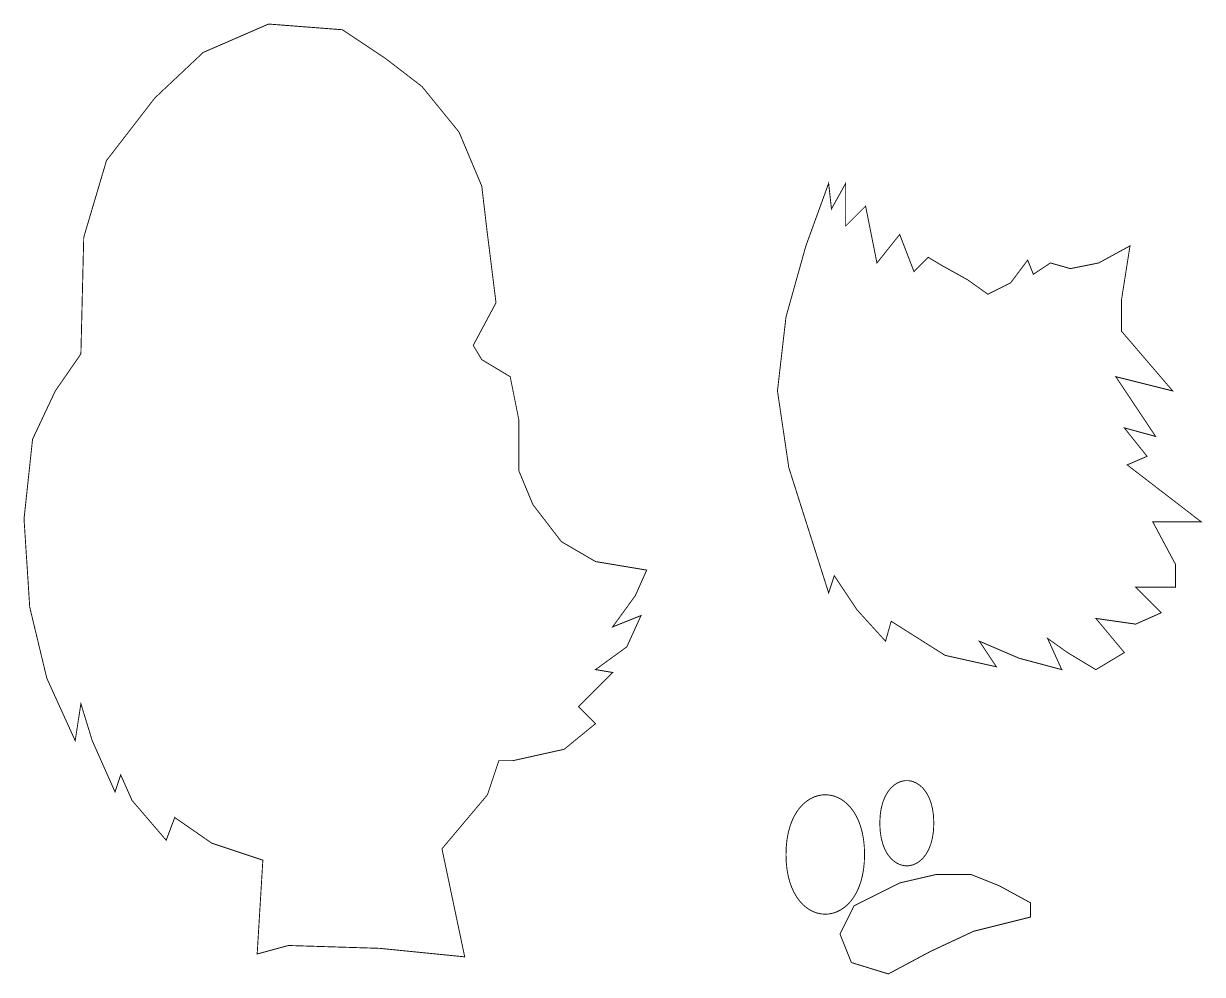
# Model space of a CAD drawing. Extents: x -1.23 to 2.66, y 1.59 to 4.72.
import ezdxf

# ---------------------------------------------------------------- set-up
doc = ezdxf.new("R2010")
doc.units = 0
doc.header["$LTSCALE"] = 0.000394
doc.layers.add('PLAN_1', color=7, linetype='CONTINUOUS')

msp = doc.modelspace()

# ---------------------------------------------------------------- linework, layer by layer
at = {"layer": 'PLAN_1', "color": 39, "linetype": 'CONTINUOUS', "const_width": 0.003}
for points in [[(-1.040079, 3.635591), (-1.030709, 4.019764), (-0.955748, 4.272756), (-0.796457, 4.478898), (-0.637165, 4.628819), (-0.421654, 4.72252), (-0.178031, 4.70378), (-0.03748, 4.610079), (0.084331, 4.516378), (0.206142, 4.366457), (0.281102, 4.188425), (0.299843, 4.029134), (0.327953, 3.804252), (0.252992, 3.663701), (0.281102, 3.61685), (0.374803, 3.56063), (0.402913, 3.420079), (0.402913, 3.251417), (0.449764, 3.138976), (0.543465, 3.017165), (0.655906, 2.951575), (0.824567, 2.923465), (0.787087, 2.839134), (0.712126, 2.736063), (0.805827, 2.773543), (0.758976, 2.670472), (0.655906, 2.595512), (0.712126, 2.586142), (0.599685, 2.473701), (0.655906, 2.41748), (0.552835, 2.33315), (0.384173, 2.295669), (0.337323, 2.295669), (0.299843, 2.183228), (0.149921, 2.005197), (0.224882, 1.649134), (0.03748, 1.667874), (-0.05622, 1.677244), (-0.356063, 1.686614), (-0.459134, 1.658504), (-0.440394, 1.967717), (-0.609055, 2.023937), (-0.730866, 2.108268), (-0.758976, 2.033307), (-0.871417, 2.164488), (-0.908898, 2.248819), (-0.927638, 2.192598), (-1.002598, 2.36126), (-1.040079, 2.483071), (-1.058819, 2.36126), (-1.15252, 2.567402), (-1.20874, 2.801654), (-1.22748, 3.092126), (-1.19937, 3.354488), (-1.124409, 3.51378)], [(2.41748, 3.991654), (2.38937, 3.813622), (2.38937, 3.710551), (2.558031, 3.51378), (2.37063, 3.56063), (2.501811, 3.363858), (2.39874, 3.391969), (2.473701, 3.298268), (2.40811, 3.270157), (2.651732, 3.082756), (2.492441, 3.082756), (2.567402, 2.942205), (2.567402, 2.867244), (2.43622, 2.867244), (2.520551, 2.782913), (2.43622, 2.745433), (2.305039, 2.764173), (2.39874, 2.651732), (2.305039, 2.595512), (2.211339, 2.651732), (2.145748, 2.698583), (2.192598, 2.595512), (2.052047, 2.632992), (1.920866, 2.689213), (1.977087, 2.604882), (1.808425, 2.642362), (1.630394, 2.754803), (1.611654, 2.689213), (1.517953, 2.792283), (1.442992, 2.904724), (1.424252, 2.848504), (1.358661, 3.054646), (1.293071, 3.260787), (1.255591, 3.51378), (1.283701, 3.757402), (1.349291, 3.991654), (1.424252, 4.197795), (1.433622, 4.113465), (1.480472, 4.197795), (1.480472, 4.057244), (1.546063, 4.122835), (1.583543, 3.935433), (1.658504, 4.029134), (1.705354, 3.907323), (1.752205, 3.954173), (1.799055, 3.926063), (1.883386, 3.879213), (1.948976, 3.832362), (2.023937, 3.869843), (2.080157, 3.944803), (2.098898, 3.897953), (2.155118, 3.935433), (2.220709, 3.916693), (2.314409, 3.935433)], [(1.770945, 2.089502), (1.769753, 2.064006), (1.766374, 2.041061), (1.761039, 2.020666), (1.753976, 2.00282), (1.745418, 1.987525), (1.735593, 1.974779), (1.724733, 1.964583), (1.713068, 1.956937), (1.700827, 1.951841), (1.688242, 1.949294), (1.675542, 1.949297), (1.662958, 1.951849), (1.65072, 1.956951), (1.639059, 1.964602), (1.628204, 1.974803), (1.618386, 1.987552), (1.609836, 2.002852), (1.602783, 2.0207), (1.597458, 2.041098), (1.594092, 2.064045), (1.592913, 2.089541), (1.594104, 2.115036), (1.597481, 2.137982), (1.602816, 2.158378), (1.609877, 2.176224), (1.618435, 2.191521), (1.628258, 2.204268), (1.639118, 2.214466), (1.650783, 2.222114), (1.663023, 2.227212), (1.675608, 2.22976), (1.688308, 2.22976), (1.700892, 2.227209), (1.71313, 2.222109), (1.724792, 2.214459), (1.735647, 2.20426), (1.745466, 2.191512), (1.754017, 2.176214), (1.761071, 2.158366), (1.766397, 2.13797), (1.769765, 2.115023), (1.770945, 2.089528)], [(1.542657, 1.98642), (1.541794, 1.96106), (1.539322, 1.937449), (1.535357, 1.915587), (1.530014, 1.895475), (1.523407, 1.877112), (1.515652, 1.860498), (1.506863, 1.845633), (1.497155, 1.832518), (1.486644, 1.821152), (1.475444, 1.811534), (1.46367, 1.803666), (1.451436, 1.797548), (1.438858, 1.793178), (1.426051, 1.790557), (1.41313, 1.789685), (1.400209, 1.790562), (1.387403, 1.793189), (1.374828, 1.797564), (1.362598, 1.803688), (1.350828, 1.811561), (1.339632, 1.821183), (1.329127, 1.832553), (1.319426, 1.845673), (1.310645, 1.860541), (1.302898, 1.877158), (1.296301, 1.895524), (1.290968, 1.915639), (1.287015, 1.937502), (1.284555, 1.961114), (1.283705, 1.986475), (1.284567, 2.011835), (1.287037, 2.035447), (1.291001, 2.057309), (1.296343, 2.077422), (1.302949, 2.095786), (1.310703, 2.112401), (1.319491, 2.127267), (1.329197, 2.140384), (1.339708, 2.151751), (1.350908, 2.16137), (1.362681, 2.16924), (1.374915, 2.17536), (1.387492, 2.179732), (1.400299, 2.182355), (1.41322, 2.183228), (1.426141, 2.182353), (1.438947, 2.179728), (1.451523, 2.175355), (1.463753, 2.169233), (1.475524, 2.161361), (1.48672, 2.151741), (1.497226, 2.140372), (1.506927, 2.127254), (1.51571, 2.112387), (1.523457, 2.095771), (1.530055, 2.077406), (1.535389, 2.057292), (1.539344, 2.035429), (1.541805, 2.011817), (1.542657, 1.986457)], [(1.621024, 1.592913), (1.499213, 1.630394), (1.461732, 1.724094), (1.508583, 1.817795), (1.658504, 1.892756), (1.780315, 1.920866), (1.892756, 1.920866), (1.986457, 1.883386), (2.089528, 1.827165), (2.089528, 1.780315), (1.902126, 1.733465), (1.761575, 1.667874)]]:
    msp.add_lwpolyline(points, close=True, dxfattribs=at)

doc.saveas('drawing.dxf')
